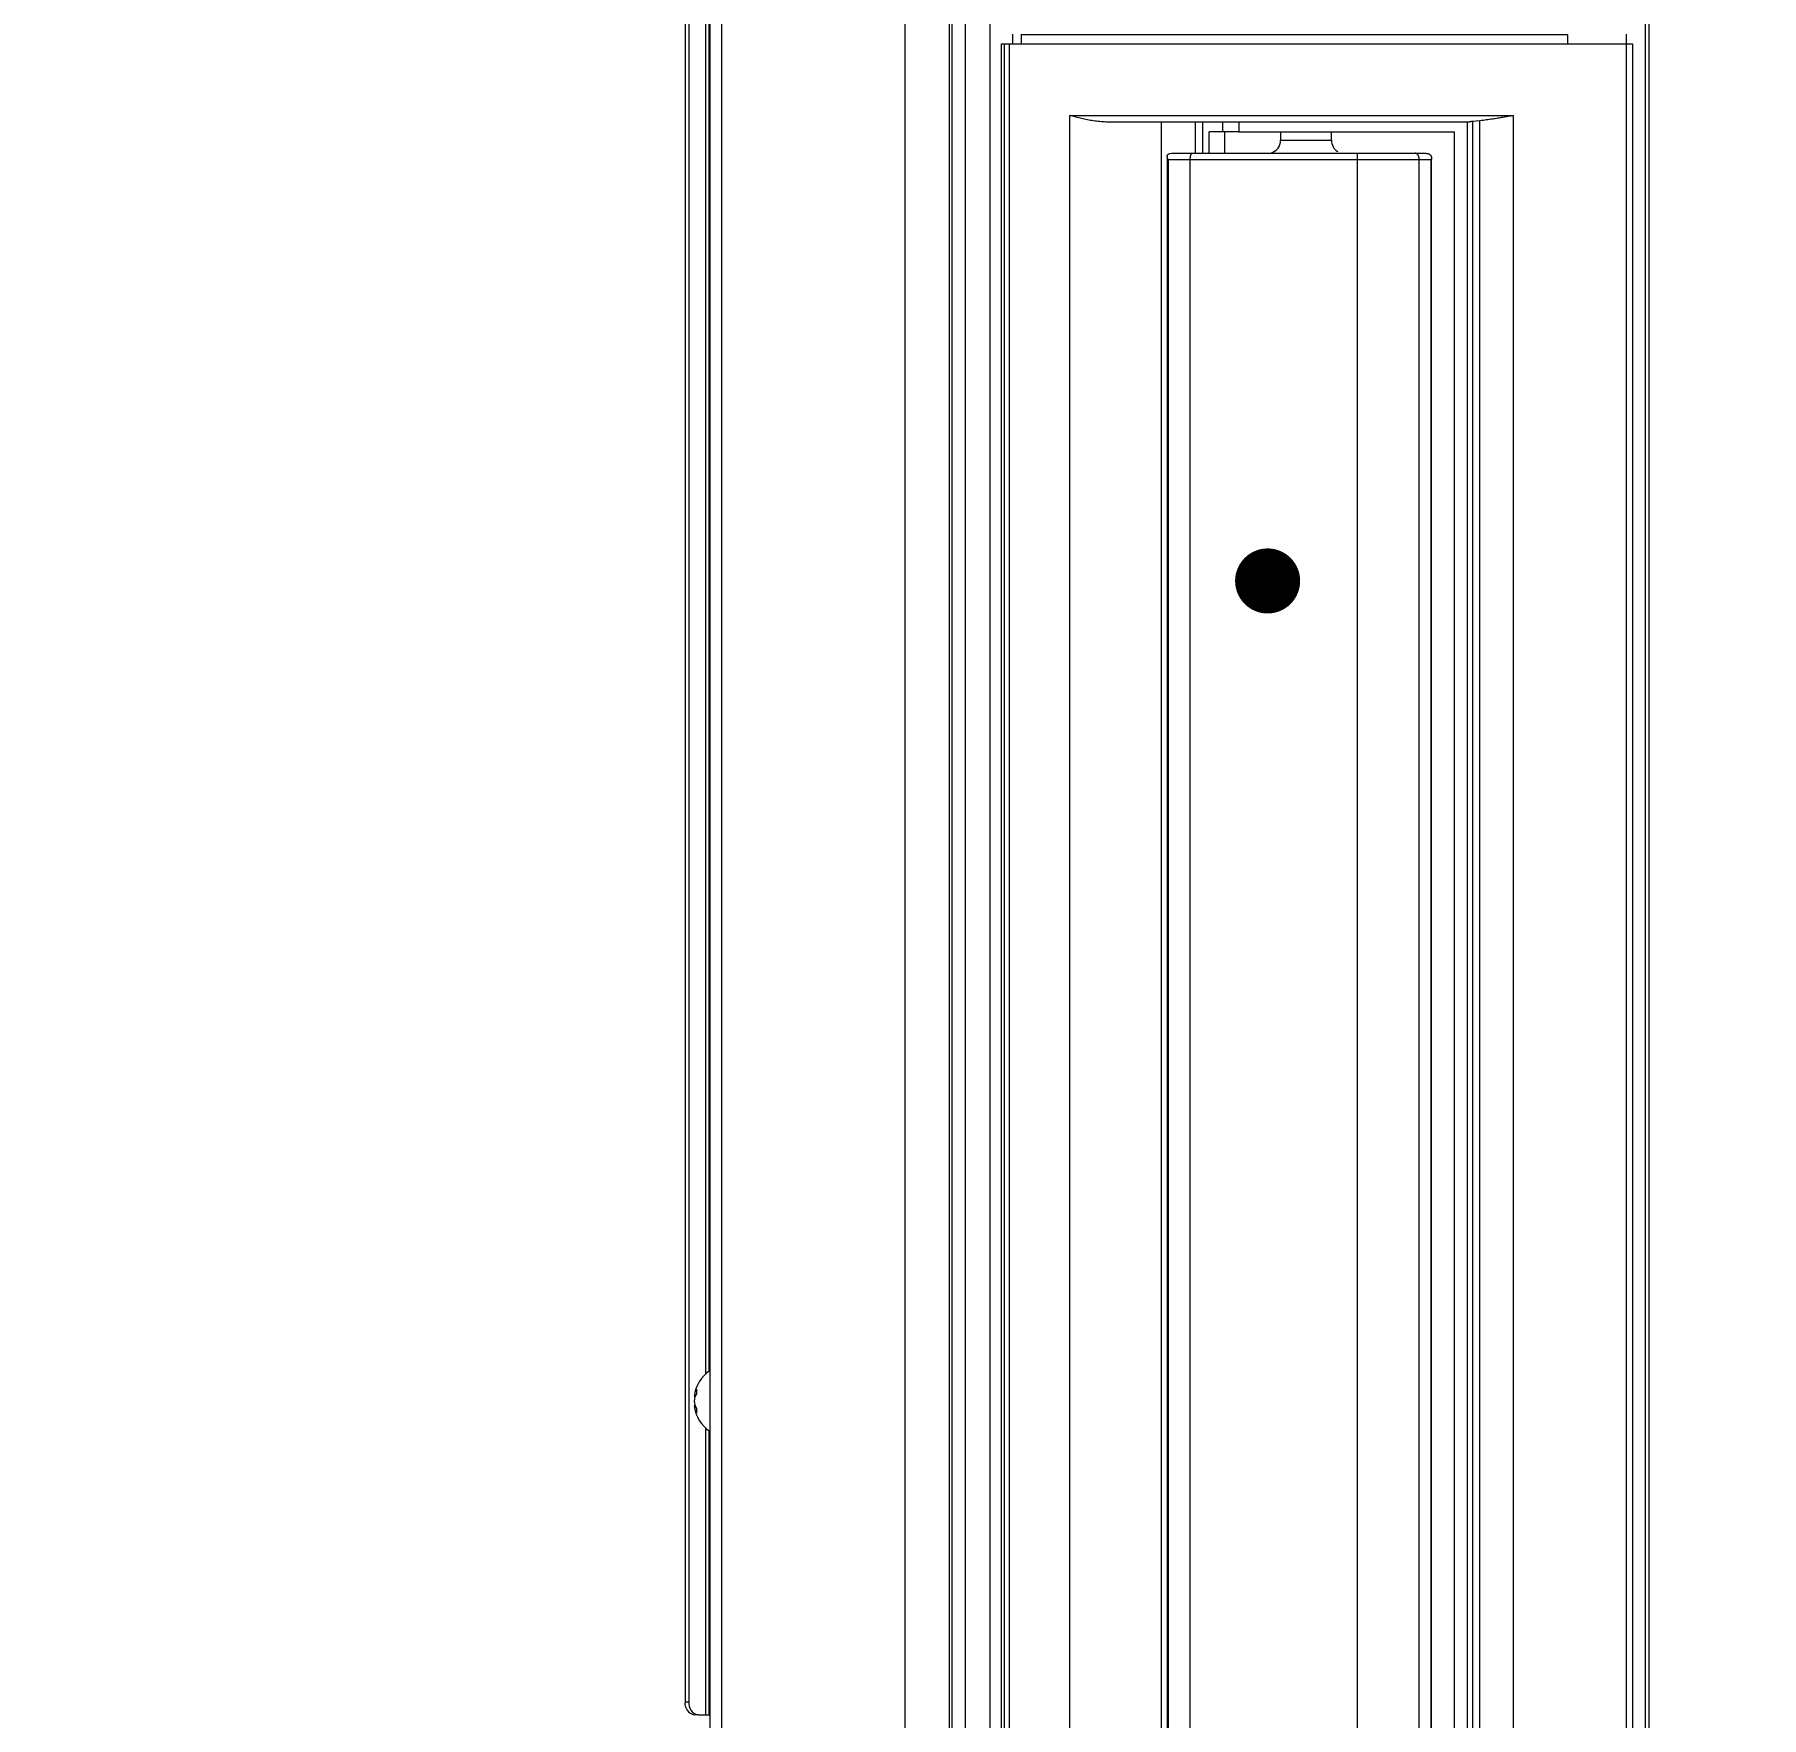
# Model space of a CAD drawing. Header units: metres. Extents: x -101133.8 to -101066.7, y -24899.3 to -24824.7.
# Drawn here: x -101103.2518 to -101102.9863, y -24837.3209 to -24837.0624 of the extents above; entities that cross this region are included whole.
import ezdxf

# ---------------------------------------------------------------- set-up
doc = ezdxf.new("R2010")
doc.units = ezdxf.units.M
doc.header["$LTSCALE"] = 0.2
doc.header["$PDSIZE"] = -5
for name, color, linetype in [('CMT-COTATION DIVERS', 1, 'Continuous'), ('CMT-CVC-MATERIEL', 30, 'Continuous'), ('CMT-VRV1', 5, 'Continuous')]:
    doc.layers.add(name, color=color, linetype=linetype)
doc.styles.get("Standard").update_dxf_attribs({"font": 'arial.ttf'})
doc.dimstyles.get("Standard").update_dxf_attribs({"dimtxt": 0.18, "dimasz": 0.18, "dimexe": 0.18, "dimexo": 0.0625, "dimgap": 0.09, "dimtad": 0, "dimtih": 1, "dimtoh": 1, "dimdec": 4, "dimzin": 0, "dimdsep": 46, "dimtxsty": 'Standard', "dimcen": 0.09, "dimadec": 0, "dimazin": 0, "dimtfac": 1, "dimtdec": 4, "dimtofl": 0, "dimtmove": 0, "dimatfit": 3, "dimfxl": 1, "dimtolj": 1, "dimtzin": 0, "dimarcsym": 0})

# ---------------------------------------------------------------- blocks, each defined once
blk = doc.blocks.new('Cassette 600x600')
at = {"linetype": 'Continuous', "lineweight": 13}
for p, q in [((-20381.93, 608.63), (-20381.93, 608.07)), ((-20089.53, 608.63), (-20381.93, 608.63)), ((-20089.53, 608.07), (-20381.93, 608.07)), ((-20383.93, 606.65), (-20383.93, 607.22)), ((-20383.93, 606.65), (-20383.93, 605.53)), ((-20383.93, 605.53), (-20383.93, 605.01)), ((-20339.85, 605.53), (-20383.93, 605.53)), ((-20336.44, 607.08), (-20336.44, 607.26)), ((-20335.02, 607.08), (-20335.02, 607.26)), ((-20105.45, 605.53), (-20331.61, 605.53)), ((-20386.73, 604.81), (-20084.73, 604.81)), ((-20386.73, 603.01), (-20084.73, 603.01)), ((-20340.29, 605.01), (-20383.93, 605.01)), ((-20383.93, 605.01), (-20383.93, 604.81)), ((-20105.89, 605.01), (-20331.17, 605.01)), ((-20386.73, 574.81), (-20084.73, 574.81)), ((-20573.93, 568.01), (-19987.53, 568.01)), ((-20573.93, 567.61), (-19987.53, 567.61)), ((-19987.53, 565.59), (-20573.93, 565.59)), ((-20573.93, 561.77), (-19987.53, 561.77)), ((-20434.23, 560.01), (-20127.23, 560.01)), ((-20434.23, 559.55), (-20127.23, 559.55)), ((-20127.23, 558.84), (-20434.23, 558.84)), ((-20127.23, 560.01), (-20127.23, 559.55)), ((-20127.23, 559.55), (-20127.23, 558.84)), ((-20127.23, 558.84), (-20127.23, 464.01)), ((-20125.73, 558.31), (-20127.23, 558.31)), ((-20125.83, 557.01), (-20127.23, 557.01)), ((-20125.83, 473.01), (-20125.83, 557.01)), ((-20125.73, 557.01), (-20125.83, 557.01)), ((-20423.23, 549.49), (-20138.23, 549.49)), ((-20138.23, 549.49), (-20138.23, 481.35)), ((-20139.23, 488.26), (-20139.23, 543.91)), ((-20139.23, 535.45), (-20422.23, 535.45)), ((-20144.51, 534.54), (-20416.95, 534.54)), ((-20145.03, 534.38), (-20416.43, 534.38)), ((-20145.03, 531.01), (-20145.03, 534.38)), ((-20144.04, 534.08), (-20144.03, 533.86)), ((-20144.03, 533.86), (-20144.03, 530.71)), ((-20416.43, 531.01), (-20145.03, 531.01)), ((-20145.03, 505.31), (-20145.03, 531.01)), ((-20144.03, 530.71), (-20144.03, 505.34)), ((-20139.23, 530.27), (-20144.03, 530.27)), ((-20139.23, 529.11), (-20144.03, 529.11)), ((-20144.03, 528.12), (-20140.73, 528.12)), ((-20144.03, 525.71), (-20140.73, 525.71)), ((-20140.73, 526.01), (-20140.73, 528.12)), ((-20140.73, 526.01), (-20139.23, 526.01)), ((-20140.73, 523.54), (-20140.73, 526.01)), ((-20140.73, 523.54), (-20140.73, 490.41)), ((-20139.23, 523.54), (-20140.73, 523.54)), ((-20140.73, 517.11), (-20142.03, 517.11)), ((-20142.03, 517.11), (-20142.03, 509.31)), ((-20142.03, 509.31), (-20140.73, 509.31)), ((-20416.43, 505.31), (-20145.03, 505.31)), ((-20145.03, 495.81), (-20145.03, 505.31)), ((-20144.03, 505.34), (-20144.03, 496.41)), ((-20144.03, 496.41), (-20144.03, 494.81)), ((-20416.69, 493.92), (-20144.77, 493.92)), ((-20416.43, 495.81), (-20145.03, 495.81)), ((-20416.43, 493.96), (-20145.03, 493.96)), ((-20145.03, 493.96), (-20145.03, 495.81)), ((-20144.03, 494.81), (-20144.04, 494.63)), ((-20422.23, 488.41), (-20139.23, 488.41)), ((-20420.73, 490.41), (-20140.73, 490.41)), ((-20422.42, 486.48), (-20139.04, 486.48)), ((-20139.14, 487.63), (-20422.32, 487.63)), ((-20139.04, 486.48), (-20139.14, 487.63)), ((-20138.23, 481.35), (-20423.23, 481.35)), ((-20125.83, 473.01), (-20127.23, 473.01)), ((-20127.23, 464.01), (-20434.23, 464.01)), ((-20127.23, 463.01), (-20434.23, 463.01)), ((-20127.23, 464.01), (-20127.23, 463.01)), ((-20125.73, 464.01), (-20127.23, 464.01)), ((-20465.93, 461.01), (-20095.53, 461.01)), ((-20095.53, 460.51), (-20465.93, 460.51))]:
    blk.add_line(p, q, dxfattribs=at)
at = {"linetype": 'Continuous', "const_width": 5}
blk.add_lwpolyline([(-20212.23, 519.11, 1), (-20207.23, 519.11, 1)], format="xyb", close=True, dxfattribs=at)
at = {"linetype": 'Continuous', "lineweight": 13}
for centre, radius, start, end in [((-20382.18, 606.87), 1.79, 81.9508, 168.5777), ((-20382.18, 606.3), 1.79, 81.9498, 168.5788), ((-20335.73, 601.64), 5.67, 97.1666, 146.0184), ((-20336.04, 604.22), 3.07, 97.4775, 119.9182), ((-20337.21, 604.26), 2.64, 82.2979, 97.7021), ((-20335.33, 604.22), 3.07, 97.4772, 119.9184), ((-20336.13, 604.22), 3.07, 60.0816, 82.5227), ((-20335.73, 601.64), 5.67, 33.9816, 82.8334), ((-20335.42, 604.22), 3.07, 60.0818, 82.5226), ((-20334.24, 604.26), 2.64, 82.2979, 97.7021), ((-20142.03, 519.11), 2, 196.6773, 270), ((-20142.03, 507.31), 2, 90, 149.2042), ((-20144.78, 513.57), 8.27, 268.2687, 275.2085)]:
    blk.add_arc(centre, radius, start, end, dxfattribs=at)
for points, knots in [([(-20139.23, 543.91), (-20139.22, 544.07), (-20139.21, 544.24), (-20139.19, 544.41), (-20139.18, 544.57), (-20139.17, 544.74), (-20139.15, 544.91), (-20139.14, 545.08), (-20139.12, 545.25), (-20139.1, 545.41), (-20139.09, 545.57), (-20139.07, 545.7), (-20139.04, 545.91), (-20139.01, 546.15), (-20138.95, 546.5), (-20138.89, 546.81), (-20138.82, 547.13), (-20138.76, 547.42), (-20138.69, 547.71), (-20138.62, 548), (-20138.55, 548.28), (-20138.46, 548.6), (-20138.38, 548.92), (-20138.29, 549.27), (-20138.24, 549.47), (-20138.24, 549.47), (-20138.24, 549.47), (-20138.23, 549.47), (-20138.23, 549.48), (-20138.23, 549.48), (-20138.23, 549.48), (-20138.23, 549.48), (-20138.23, 549.48), (-20138.23, 549.49), (-20138.23, 549.49), (-20138.23, 549.49), (-20138.23, 549.49)], [0, 0, 0, 0, 1, 1, 1, 2, 2, 2, 3, 3, 3, 4, 4, 4, 5, 5, 5, 6, 6, 6, 7, 7, 7, 8, 8, 8, 9, 9, 9, 10, 10, 10, 11, 11, 11, 12, 12, 12, 12]), ([(-20145.03, 534.38), (-20145.03, 534.38), (-20145.03, 534.38), (-20145.03, 534.38), (-20145.03, 534.38), (-20145.03, 534.38), (-20145.03, 534.38), (-20145.03, 534.38), (-20145.03, 534.38), (-20145.03, 534.38), (-20145.03, 534.39), (-20145.03, 534.39), (-20145.02, 534.39), (-20145.02, 534.39), (-20145.02, 534.39), (-20145.01, 534.39), (-20145.01, 534.39), (-20145, 534.4), (-20145, 534.4), (-20144.99, 534.4), (-20144.99, 534.4), (-20144.99, 534.41), (-20144.98, 534.41), (-20144.98, 534.41), (-20144.97, 534.41), (-20144.95, 534.42), (-20144.92, 534.44), (-20144.88, 534.45), (-20144.85, 534.47), (-20144.82, 534.48), (-20144.79, 534.49), (-20144.76, 534.5), (-20144.74, 534.51), (-20144.7, 534.51), (-20144.67, 534.52), (-20144.64, 534.53), (-20144.62, 534.53), (-20144.59, 534.54), (-20144.57, 534.54), (-20144.55, 534.54), (-20144.53, 534.54), (-20144.51, 534.54), (-20144.49, 534.54), (-20144.47, 534.54), (-20144.45, 534.54), (-20144.43, 534.54), (-20144.41, 534.54), (-20144.39, 534.53), (-20144.37, 534.53), (-20144.35, 534.52), (-20144.34, 534.52), (-20144.33, 534.52), (-20144.31, 534.51), (-20144.3, 534.51), (-20144.29, 534.5), (-20144.27, 534.49), (-20144.26, 534.49), (-20144.25, 534.48), (-20144.24, 534.47), (-20144.22, 534.46), (-20144.21, 534.45), (-20144.2, 534.44), (-20144.2, 534.44), (-20144.19, 534.43), (-20144.18, 534.42), (-20144.18, 534.42), (-20144.17, 534.41), (-20144.16, 534.4), (-20144.16, 534.39), (-20144.15, 534.38), (-20144.14, 534.37), (-20144.14, 534.37), (-20144.13, 534.36), (-20144.13, 534.35), (-20144.12, 534.34), (-20144.11, 534.33), (-20144.11, 534.32), (-20144.1, 534.31), (-20144.1, 534.3), (-20144.09, 534.29), (-20144.09, 534.27), (-20144.09, 534.26), (-20144.08, 534.25), (-20144.08, 534.24), (-20144.07, 534.23), (-20144.07, 534.22), (-20144.07, 534.2), (-20144.06, 534.19), (-20144.06, 534.18), (-20144.06, 534.17), (-20144.06, 534.15), (-20144.05, 534.14), (-20144.05, 534.13), (-20144.05, 534.12), (-20144.05, 534.1), (-20144.05, 534.09), (-20144.04, 534.08)], [0, 0, 0, 0, 1, 1, 1, 2, 2, 2, 3, 3, 3, 4, 4, 4, 5, 5, 5, 6, 6, 6, 7, 7, 7, 8, 8, 8, 9, 9, 9, 10, 10, 10, 11, 11, 11, 12, 12, 12, 13, 13, 13, 14, 14, 14, 15, 15, 15, 16, 16, 16, 17, 17, 17, 18, 18, 18, 19, 19, 19, 20, 20, 20, 21, 21, 21, 22, 22, 22, 23, 23, 23, 24, 24, 24, 25, 25, 25, 26, 26, 26, 27, 27, 27, 28, 28, 28, 29, 29, 29, 30, 30, 30, 31, 31, 31, 32, 32, 32, 32]), ([(-20145.03, 531.01), (-20145, 531), (-20144.97, 531), (-20144.95, 531), (-20144.92, 531), (-20144.89, 531), (-20144.86, 531), (-20144.83, 531), (-20144.81, 531), (-20144.78, 531), (-20144.75, 530.99), (-20144.73, 530.99), (-20144.7, 530.99), (-20144.67, 530.99), (-20144.65, 530.98), (-20144.62, 530.98), (-20144.59, 530.98), (-20144.57, 530.97), (-20144.55, 530.97), (-20144.52, 530.96), (-20144.5, 530.96), (-20144.47, 530.96), (-20144.45, 530.95), (-20144.43, 530.95), (-20144.41, 530.94), (-20144.38, 530.94), (-20144.36, 530.93), (-20144.34, 530.92), (-20144.32, 530.92), (-20144.3, 530.91), (-20144.28, 530.91), (-20144.26, 530.9), (-20144.25, 530.89), (-20144.23, 530.89), (-20144.21, 530.88), (-20144.2, 530.87), (-20144.18, 530.87), (-20144.17, 530.86), (-20144.15, 530.85), (-20144.14, 530.85), (-20144.13, 530.84), (-20144.12, 530.83), (-20144.11, 530.82), (-20144.09, 530.82), (-20144.09, 530.81), (-20144.08, 530.8), (-20144.07, 530.79), (-20144.06, 530.78), (-20144.05, 530.78), (-20144.05, 530.77), (-20144.05, 530.77), (-20144.05, 530.77), (-20144.04, 530.76), (-20144.04, 530.76), (-20144.04, 530.75), (-20144.04, 530.75), (-20144.04, 530.75), (-20144.03, 530.74), (-20144.03, 530.74), (-20144.03, 530.73), (-20144.03, 530.73), (-20144.03, 530.73), (-20144.03, 530.73), (-20144.03, 530.72), (-20144.03, 530.72), (-20144.03, 530.72), (-20144.03, 530.72), (-20144.03, 530.72), (-20144.03, 530.72), (-20144.03, 530.72), (-20144.03, 530.72), (-20144.03, 530.71), (-20144.03, 530.71)], [0, 0, 0, 0, 1, 1, 1, 2, 2, 2, 3, 3, 3, 4, 4, 4, 5, 5, 5, 6, 6, 6, 7, 7, 7, 8, 8, 8, 9, 9, 9, 10, 10, 10, 11, 11, 11, 12, 12, 12, 13, 13, 13, 14, 14, 14, 15, 15, 15, 16, 16, 16, 17, 17, 17, 18, 18, 18, 19, 19, 19, 20, 20, 20, 21, 21, 21, 22, 22, 22, 23, 23, 23, 24, 24, 24, 24]), ([(-20145.03, 495.81), (-20145, 495.81), (-20144.97, 495.81), (-20144.95, 495.81), (-20144.92, 495.81), (-20144.89, 495.81), (-20144.86, 495.82), (-20144.83, 495.82), (-20144.81, 495.82), (-20144.78, 495.83), (-20144.75, 495.83), (-20144.73, 495.83), (-20144.7, 495.84), (-20144.67, 495.84), (-20144.65, 495.85), (-20144.62, 495.86), (-20144.59, 495.86), (-20144.57, 495.87), (-20144.55, 495.88), (-20144.52, 495.89), (-20144.5, 495.9), (-20144.47, 495.91), (-20144.45, 495.92), (-20144.43, 495.93), (-20144.41, 495.94), (-20144.38, 495.95), (-20144.36, 495.96), (-20144.34, 495.97), (-20144.32, 495.98), (-20144.3, 495.99), (-20144.28, 496.01), (-20144.26, 496.02), (-20144.25, 496.03), (-20144.23, 496.05), (-20144.21, 496.06), (-20144.2, 496.07), (-20144.18, 496.09), (-20144.17, 496.1), (-20144.15, 496.12), (-20144.14, 496.13), (-20144.13, 496.15), (-20144.12, 496.16), (-20144.11, 496.18), (-20144.09, 496.19), (-20144.09, 496.21), (-20144.08, 496.23), (-20144.07, 496.24), (-20144.06, 496.26), (-20144.05, 496.27), (-20144.05, 496.28), (-20144.05, 496.29), (-20144.05, 496.3), (-20144.04, 496.31), (-20144.04, 496.32), (-20144.04, 496.32), (-20144.04, 496.33), (-20144.04, 496.34), (-20144.03, 496.35), (-20144.03, 496.36), (-20144.03, 496.37), (-20144.03, 496.38), (-20144.03, 496.38), (-20144.03, 496.38), (-20144.03, 496.38), (-20144.03, 496.39), (-20144.03, 496.39), (-20144.03, 496.39), (-20144.03, 496.39), (-20144.03, 496.4), (-20144.03, 496.4), (-20144.03, 496.4), (-20144.03, 496.4), (-20144.03, 496.41)], [0, 0, 0, 0, 1, 1, 1, 2, 2, 2, 3, 3, 3, 4, 4, 4, 5, 5, 5, 6, 6, 6, 7, 7, 7, 8, 8, 8, 9, 9, 9, 10, 10, 10, 11, 11, 11, 12, 12, 12, 13, 13, 13, 14, 14, 14, 15, 15, 15, 16, 16, 16, 17, 17, 17, 18, 18, 18, 19, 19, 19, 20, 20, 20, 21, 21, 21, 22, 22, 22, 23, 23, 23, 24, 24, 24, 24]), ([(-20144.04, 494.63), (-20144.04, 494.62), (-20144.04, 494.6), (-20144.04, 494.59), (-20144.05, 494.58), (-20144.05, 494.57), (-20144.05, 494.55), (-20144.05, 494.54), (-20144.06, 494.53), (-20144.06, 494.52), (-20144.06, 494.51), (-20144.06, 494.49), (-20144.07, 494.48), (-20144.07, 494.47), (-20144.07, 494.45), (-20144.08, 494.44), (-20144.08, 494.43), (-20144.08, 494.42), (-20144.09, 494.4), (-20144.09, 494.39), (-20144.1, 494.38), (-20144.1, 494.37), (-20144.11, 494.36), (-20144.11, 494.34), (-20144.12, 494.33), (-20144.12, 494.32), (-20144.13, 494.31), (-20144.13, 494.3), (-20144.14, 494.28), (-20144.15, 494.27), (-20144.15, 494.26), (-20144.16, 494.25), (-20144.17, 494.24), (-20144.17, 494.23), (-20144.18, 494.22), (-20144.19, 494.21), (-20144.19, 494.2), (-20144.2, 494.19), (-20144.21, 494.17), (-20144.23, 494.16), (-20144.24, 494.14), (-20144.25, 494.13), (-20144.26, 494.12), (-20144.27, 494.11), (-20144.29, 494.09), (-20144.3, 494.08), (-20144.31, 494.07), (-20144.32, 494.06), (-20144.34, 494.05), (-20144.35, 494.04), (-20144.37, 494.03), (-20144.39, 494.02), (-20144.41, 494.01), (-20144.43, 494), (-20144.45, 493.99), (-20144.46, 493.98), (-20144.48, 493.97), (-20144.5, 493.96), (-20144.52, 493.96), (-20144.54, 493.95), (-20144.56, 493.94), (-20144.59, 493.94), (-20144.61, 493.93), (-20144.64, 493.93), (-20144.67, 493.92), (-20144.7, 493.92), (-20144.73, 493.92), (-20144.75, 493.92), (-20144.78, 493.92), (-20144.81, 493.92), (-20144.84, 493.92), (-20144.87, 493.92), (-20144.89, 493.93), (-20144.91, 493.93), (-20144.92, 493.93), (-20144.93, 493.93), (-20144.94, 493.94), (-20144.95, 493.94), (-20144.96, 493.94), (-20144.97, 493.94), (-20144.98, 493.94), (-20144.99, 493.95), (-20145, 493.95), (-20145.02, 493.95), (-20145.02, 493.96), (-20145.03, 493.96), (-20145.03, 493.96), (-20145.03, 493.96), (-20145.03, 493.96), (-20145.03, 493.96), (-20145.03, 493.96), (-20145.03, 493.96), (-20145.03, 493.96), (-20145.03, 493.96), (-20145.03, 493.96), (-20145.03, 493.96), (-20145.03, 493.96)], [0, 0, 0, 0, 1, 1, 1, 2, 2, 2, 3, 3, 3, 4, 4, 4, 5, 5, 5, 6, 6, 6, 7, 7, 7, 8, 8, 8, 9, 9, 9, 10, 10, 10, 11, 11, 11, 12, 12, 12, 13, 13, 13, 14, 14, 14, 15, 15, 15, 16, 16, 16, 17, 17, 17, 18, 18, 18, 19, 19, 19, 20, 20, 20, 21, 21, 21, 22, 22, 22, 23, 23, 23, 24, 24, 24, 25, 25, 25, 26, 26, 26, 27, 27, 27, 28, 28, 28, 29, 29, 29, 30, 30, 30, 31, 31, 31, 32, 32, 32, 32]), ([(-20139.14, 487.63), (-20139.14, 487.65), (-20139.15, 487.68), (-20139.15, 487.71), (-20139.15, 487.73), (-20139.16, 487.76), (-20139.16, 487.79), (-20139.16, 487.81), (-20139.17, 487.84), (-20139.17, 487.86), (-20139.17, 487.89), (-20139.18, 487.91), (-20139.18, 487.94), (-20139.19, 487.96), (-20139.19, 487.98), (-20139.19, 488.01), (-20139.2, 488.03), (-20139.2, 488.05), (-20139.21, 488.07), (-20139.21, 488.09), (-20139.21, 488.11), (-20139.22, 488.13), (-20139.22, 488.15), (-20139.22, 488.17), (-20139.22, 488.19), (-20139.23, 488.19), (-20139.23, 488.2), (-20139.23, 488.2), (-20139.23, 488.21), (-20139.23, 488.22), (-20139.23, 488.22), (-20139.23, 488.23), (-20139.23, 488.24), (-20139.23, 488.24), (-20139.23, 488.25), (-20139.23, 488.25), (-20139.23, 488.26)], [0, 0, 0, 0, 1, 1, 1, 2, 2, 2, 3, 3, 3, 4, 4, 4, 5, 5, 5, 6, 6, 6, 7, 7, 7, 8, 8, 8, 9, 9, 9, 10, 10, 10, 11, 11, 11, 12, 12, 12, 12]), ([(-20138.23, 481.35), (-20138.23, 481.35), (-20138.23, 481.36), (-20138.23, 481.36), (-20138.23, 481.36), (-20138.23, 481.37), (-20138.23, 481.37), (-20138.23, 481.37), (-20138.23, 481.37), (-20138.23, 481.38), (-20138.24, 481.38), (-20138.24, 481.38), (-20138.24, 481.39), (-20138.27, 481.56), (-20138.32, 481.89), (-20138.37, 482.17), (-20138.42, 482.46), (-20138.47, 482.71), (-20138.51, 482.96), (-20138.55, 483.22), (-20138.6, 483.47), (-20138.64, 483.75), (-20138.69, 484.02), (-20138.73, 484.32), (-20138.77, 484.53), (-20138.8, 484.73), (-20138.82, 484.87), (-20138.84, 485.02), (-20138.86, 485.17), (-20138.88, 485.34), (-20138.9, 485.51), (-20138.93, 485.67), (-20138.95, 485.83), (-20138.97, 485.99), (-20138.99, 486.15), (-20139.01, 486.32), (-20139.04, 486.48)], [0, 0, 0, 0, 1, 1, 1, 2, 2, 2, 3, 3, 3, 4, 4, 4, 5, 5, 5, 6, 6, 6, 7, 7, 7, 8, 8, 8, 9, 9, 9, 10, 10, 10, 11, 11, 11, 12, 12, 12, 12])]:
    blk.add_open_spline(points, degree=3, knots=knots, dxfattribs=at)
at = {"linetype": 'Continuous', "lineweight": 25}
blk.add_point((-20209.73, 519.11), dxfattribs=at)
blk = doc.blocks.new('COT-45')
at = {"color": 0}
for p, q in [((0, -1), (0, 1)), ((-1, 0), (1, 0))]:
    blk.add_line(p, q, dxfattribs=at)
at = {"color": 0, "const_width": 0.4}
blk.add_lwpolyline([(-0.442, -0.442), (0.442, 0.442)], dxfattribs=at)
blk = doc.blocks.new('*D83')
at = {"layer": 'CMT-COTATION DIVERS', "color": 0, "lineweight": -2}
for p, q in [((-101108.8404, -24836.86729), (-101108.8404, -24836.59379)), ((-101102.46986, -24837.82446), (-101102.46986, -24836.59379)), ((-101108.8154, -24836.64379), (-101102.49486, -24836.64379))]:
    blk.add_line(p, q, dxfattribs=at)
at = {"layer": 'Defpoints', "color": 0, "lineweight": 15}
for p in [(-101102.46986, -24836.64379), (-101108.8404, -24836.89729), (-101102.46986, -24837.85446)]:
    blk.add_point(p, dxfattribs=at)
at = {"layer": 'CMT-COTATION DIVERS', "color": 0, "lineweight": -2, "xscale": 0.025, "yscale": 0.025, "zscale": 0.025, "rotation": 180}
blk.add_blockref('COT-45', (-101108.8404, -24836.64379), dxfattribs=at)
at = {"layer": 'CMT-COTATION DIVERS', "color": 0, "lineweight": -2, "xscale": 0.025, "yscale": 0.025, "zscale": 0.025}
blk.add_blockref('COT-45', (-101102.46986, -24836.64379), dxfattribs=at)
at = {"layer": 'CMT-COTATION DIVERS', "color": 0, "lineweight": 15, "insert": (-101105.65513, -24836.56797), "char_height": 0.075, "attachment_point": 5}
blk.add_mtext('\\A1;637', dxfattribs=at)

msp = doc.modelspace()

# ---------------------------------------------------------------- linework, layer by layer
at = {"layer": 'CMT-VRV1', "linetype": 'Continuous'}
for points in [[(-101105.31812, -24834.26859), (-101105.41705, -24835.12278), (-101104.95291, -24835.75148), (-101104.58029, -24836.50443), (-101103.91525, -24837.07719), (-101103.41097, -24837.32261), (-101103.11568, -24837.34513)], [(-101105.38194, -24834.41859), (-101105.44205, -24835.131), (-101104.97433, -24835.76455), (-101104.60045, -24836.52007), (-101103.92911, -24837.09825), (-101103.41762, -24837.34717), (-101103.11758, -24837.37005)]]:
    msp.add_open_spline(points, degree=3, dxfattribs=at)

# ---------------------------------------------------------------- block references
at = {"layer": 'CMT-CVC-MATERIEL', "xscale": 0.001, "yscale": 0.001, "zscale": 0.001, "rotation": 90}
msp.add_blockref('Cassette 600x600', (-101102.54312, -24816.93657), dxfattribs=at)

# ---------------------------------------------------------------- dimensions: what is measured, and where the dimension line sits
at = {"layer": 'CMT-COTATION DIVERS', "lineweight": 15}
dim = msp.add_linear_dim(base=(-101102.46986, -24836.64379), p1=(-101108.8404, -24836.89729), p2=(-101102.46986, -24837.85446), dimstyle='Standard', override={"dimscale": 0.05, "dimtxt": 1.5, "dimasz": 0.5, "dimexe": 1, "dimexo": 0.6, "dimgap": 0.75, "dimtad": 1, "dimtih": 0, "dimtoh": 0, "dimdec": 0, "dimlfac": 100, "dimblk": 'COT-45', "dimcen": 0, "dimadec": 2, "dimazin": 2, "dimtdec": 2, "dimtix": 1, "dimtmove": 1, "dimfrac": 1}, dxfattribs=at)
dim.commit()
dim.dimension.update_dxf_attribs({"geometry": '*D83', "text_midpoint": (-101105.65513, -24836.56797)})

doc.saveas('drawing.dxf')
